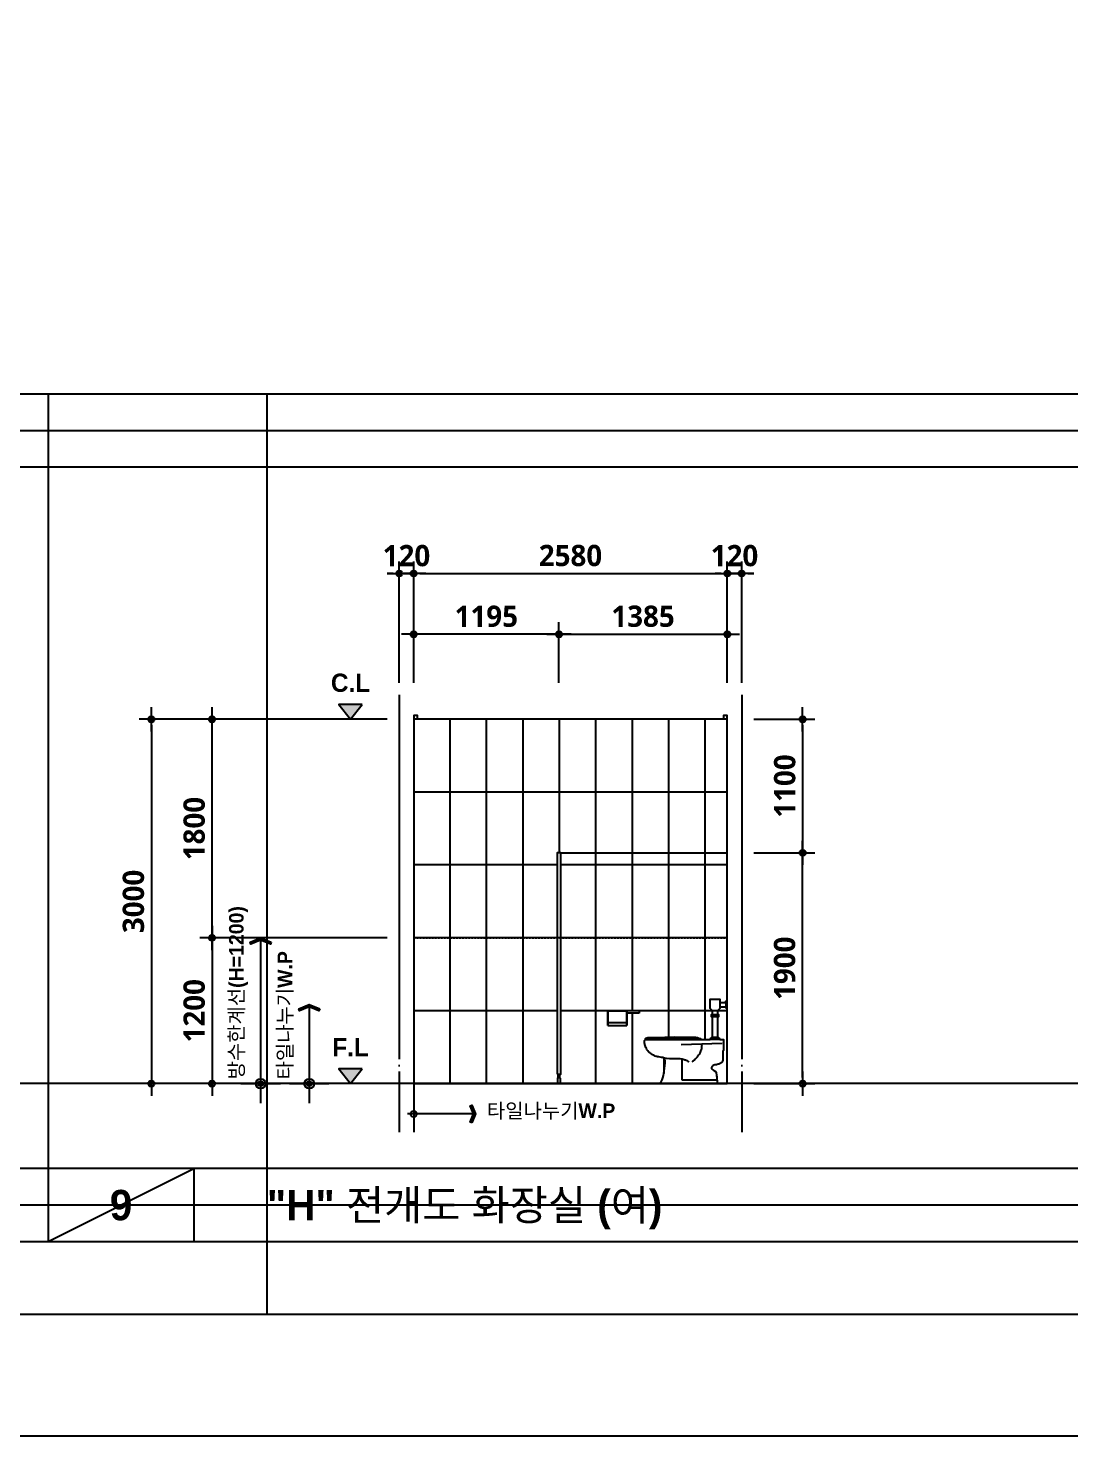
# Model space of a CAD drawing. Header units: millimetres. Extents: x 0 to 336000, y 0 to 30768.
# Drawn here: x 220029 to 228603, y 0 to 11590 of the extents above; entities that cross this region are included whole.
import ezdxf
from ezdxf.enums import TextEntityAlignment as Align

# ---------------------------------------------------------------- set-up
doc = ezdxf.new("R2010")
doc.units = ezdxf.units.MM
doc.header["$LTSCALE"] = 50
doc.linetypes.add('CEN', pattern=[62, 60, -1, 0, -1])
doc.linetypes.add('HID', pattern=[0.5, 0.25, -0.25])
doc.layers.get('Defpoints').update_dxf_attribs({"color": 153})
for name, color, linetype in [('A-ANNO-GRA1', 7, 'Continuous'), ('A-ANNO-SYMB', 7, 'Continuous'), ('A-ANNO-TEXT1', 7, 'Continuous'), ('A-CEN', 1, 'CEN'), ('A-FLOR-TOIL-ELE2', 4, 'Continuous'), ('A-FLOR-TOIL-TILE', 8, 'Continuous'), ('A-ST-AXIS-DIM', 7, 'Continuous'), ('CEN', 1, 'Continuous'), ('DIM', 7, 'Continuous'), ('ELE2', 3, 'Continuous'), ('HID', 7, 'HID')]:
    doc.layers.add(name, color=color, linetype=linetype)
doc.layers.add('G(그리드1)', color=185, linetype='Continuous', plot=False)
doc.layers.add('G(그리드2)', color=235, linetype='Continuous', plot=False)
doc.styles.add('2020음성 1차', font='나눔고딕Bold.ttf')
doc.styles.add('SH_진천_나눔', font='')
doc.styles.get('SH_진천_나눔').set_extended_font_data('NanumGothic', bold=True)
doc.dimstyles.new('SHP 50', dxfattribs={"dimscale": 50, "dimtxt": 3.5, "dimasz": 1, "dimexe": 2, "dimexo": 2, "dimgap": 1, "dimtad": 1, "dimdec": 0, "dimzin": 0, "dimdsep": 46, "dimtxsty": 'SH_진천_나눔', "dimblk": 'DIMDOT', "dimcen": 0.09, "dimclrd": 256, "dimclre": 256, "dimclrt": 3, "dimadec": 0, "dimazin": 1, "dimtfac": 1, "dimtdec": 0, "dimtix": 1, "dimtmove": 2, "dimatfit": 0, "dimldrblk": 'DIMDOT', "dimfxl": 1, "dimtolj": 1, "dimtzin": 0, "dimlwd": -1, "dimlwe": -1, "dimarcsym": 0})

# ---------------------------------------------------------------- blocks, each defined once
blk = doc.blocks.new('DIMDOT')
at = {"color": 0}
blk.add_line((-2, 0), (2, 0), dxfattribs=at)
for radius in [0.5, 0.25]:
    blk.add_circle((0, 0), radius, dxfattribs=at)
blk = doc.blocks.new('*D22451')
at = {"layer": 'A-ST-AXIS-DIM'}
for p, q in [((223083, 6200), (223083, 7200)), ((223203, 6200), (223203, 7200)), ((223033, 7100), (222983, 7100)), ((223203, 7100), (223083, 7100)), ((223253, 7100), (223303, 7100))]:
    blk.add_line(p, q, dxfattribs=at)
at = {"layer": 'Defpoints', "color": 0}
for p in [(223083, 7100), (223083, 6100), (223203, 6100)]:
    blk.add_point(p, dxfattribs=at)
at = {"layer": 'A-ST-AXIS-DIM', "linetype": 'ByBlock', "xscale": 50, "yscale": 50, "zscale": 50}
blk.add_blockref('DIMDOT', (223083, 7100), dxfattribs=at)
at = {"layer": 'A-ST-AXIS-DIM', "linetype": 'ByBlock', "xscale": 50, "yscale": 50, "zscale": 50, "rotation": 180}
blk.add_blockref('DIMDOT', (223203, 7100), dxfattribs=at)
at = {"layer": 'A-ST-AXIS-DIM', "color": 3, "insert": (223143, 7246), "char_height": 175, "attachment_point": 5, "style": 'SH_진천_나눔'}
blk.add_mtext('\\A1;120', dxfattribs=at)
blk = doc.blocks.new('*D22452')
at = {"layer": 'A-ST-AXIS-DIM'}
for p, q in [((223203, 6200), (223203, 7200)), ((225783, 6200), (225783, 7200)), ((223253, 7100), (225733, 7100))]:
    blk.add_line(p, q, dxfattribs=at)
at = {"layer": 'Defpoints', "color": 0}
for p in [(225783, 7100), (223203, 6100), (225783, 6100)]:
    blk.add_point(p, dxfattribs=at)
at = {"layer": 'A-ST-AXIS-DIM', "linetype": 'ByBlock', "xscale": 50, "yscale": 50, "zscale": 50, "rotation": 180}
blk.add_blockref('DIMDOT', (223203, 7100), dxfattribs=at)
at = {"layer": 'A-ST-AXIS-DIM', "linetype": 'ByBlock', "xscale": 50, "yscale": 50, "zscale": 50}
blk.add_blockref('DIMDOT', (225783, 7100), dxfattribs=at)
at = {"layer": 'A-ST-AXIS-DIM', "color": 3, "insert": (224493, 7247), "char_height": 175, "attachment_point": 5, "style": 'SH_진천_나눔'}
blk.add_mtext('\\A1;2580', dxfattribs=at)
blk = doc.blocks.new('*D22453')
at = {"layer": 'A-ST-AXIS-DIM'}
for p, q in [((225783, 6200), (225783, 7200)), ((225903, 6200), (225903, 7200)), ((225733, 7100), (225683, 7100)), ((225783, 7100), (225903, 7100)), ((225953, 7100), (226003, 7100))]:
    blk.add_line(p, q, dxfattribs=at)
at = {"layer": 'Defpoints', "color": 0}
for p in [(225903, 7100), (225783, 6100), (225903, 6100)]:
    blk.add_point(p, dxfattribs=at)
at = {"layer": 'A-ST-AXIS-DIM', "linetype": 'ByBlock', "xscale": 50, "yscale": 50, "zscale": 50}
blk.add_blockref('DIMDOT', (225783, 7100), dxfattribs=at)
at = {"layer": 'A-ST-AXIS-DIM', "linetype": 'ByBlock', "xscale": 50, "yscale": 50, "zscale": 50, "rotation": 180}
blk.add_blockref('DIMDOT', (225903, 7100), dxfattribs=at)
at = {"layer": 'A-ST-AXIS-DIM', "color": 3, "insert": (225843, 7246), "char_height": 175, "attachment_point": 5, "style": 'SH_진천_나눔'}
blk.add_mtext('\\A1;120', dxfattribs=at)
blk = doc.blocks.new('*D22454')
at = {"layer": 'A-ST-AXIS-DIM'}
for p, q in [((222983, 5900), (220943, 5900)), ((221043, 5850), (221043, 2950)), ((222983, 2900), (220943, 2900))]:
    blk.add_line(p, q, dxfattribs=at)
at = {"layer": 'Defpoints', "color": 0}
for p in [(223083, 5900), (221043, 2900), (223083, 2900)]:
    blk.add_point(p, dxfattribs=at)
at = {"layer": 'A-ST-AXIS-DIM', "linetype": 'ByBlock', "xscale": 50, "yscale": 50, "zscale": 50}
for p, rotation in [((221043, 5900), 90), ((221043, 2900), 270)]:
    blk.add_blockref('DIMDOT', p, dxfattribs=dict(at, rotation=rotation))
at = {"layer": 'A-ST-AXIS-DIM', "color": 3, "insert": (220896, 4400), "char_height": 175, "attachment_point": 5, "rotation": 90, "style": 'SH_진천_나눔'}
blk.add_mtext('\\A1;3000', dxfattribs=at)
blk = doc.blocks.new('*D22455')
at = {"layer": 'A-ST-AXIS-DIM'}
for p, q in [((222983, 5900), (221443, 5900)), ((221543, 4150), (221543, 5850)), ((222983, 4100), (221443, 4100))]:
    blk.add_line(p, q, dxfattribs=at)
at = {"layer": 'Defpoints', "color": 0}
for p in [(221543, 5900), (223083, 5900), (223083, 4100)]:
    blk.add_point(p, dxfattribs=at)
at = {"layer": 'A-ST-AXIS-DIM', "linetype": 'ByBlock', "xscale": 50, "yscale": 50, "zscale": 50}
for p, rotation in [((221543, 5900), 90), ((221543, 4100), 270)]:
    blk.add_blockref('DIMDOT', p, dxfattribs=dict(at, rotation=rotation))
at = {"layer": 'A-ST-AXIS-DIM', "color": 3, "insert": (221396, 5000), "char_height": 175, "attachment_point": 5, "rotation": 90, "style": 'SH_진천_나눔'}
blk.add_mtext('\\A1;1800', dxfattribs=at)
blk = doc.blocks.new('*D22456')
at = {"layer": 'A-ST-AXIS-DIM'}
for p, q in [((222983, 4100), (221443, 4100)), ((221543, 4050), (221543, 2950)), ((222983, 2900), (221443, 2900))]:
    blk.add_line(p, q, dxfattribs=at)
at = {"layer": 'Defpoints', "color": 0}
for p in [(223083, 4100), (221543, 2900), (223083, 2900)]:
    blk.add_point(p, dxfattribs=at)
at = {"layer": 'A-ST-AXIS-DIM', "linetype": 'ByBlock', "xscale": 50, "yscale": 50, "zscale": 50}
for p, rotation in [((221543, 4100), 90), ((221543, 2900), 270)]:
    blk.add_blockref('DIMDOT', p, dxfattribs=dict(at, rotation=rotation))
at = {"layer": 'A-ST-AXIS-DIM', "color": 3, "insert": (221396, 3500), "char_height": 175, "attachment_point": 5, "rotation": 90, "style": 'SH_진천_나눔'}
blk.add_mtext('\\A1;1200', dxfattribs=at)
blk = doc.blocks.new('*D22457')
at = {"layer": 'A-ST-AXIS-DIM'}
for p, q in [((226003, 4800), (226503, 4800)), ((226403, 2950), (226403, 4750)), ((226003, 2900), (226503, 2900))]:
    blk.add_line(p, q, dxfattribs=at)
at = {"layer": 'Defpoints', "color": 0}
for p in [(225903, 4800), (226403, 4800), (225903, 2900)]:
    blk.add_point(p, dxfattribs=at)
at = {"layer": 'A-ST-AXIS-DIM', "linetype": 'ByBlock', "xscale": 50, "yscale": 50, "zscale": 50}
for p, rotation in [((226403, 4800), 90), ((226403, 2900), 270)]:
    blk.add_blockref('DIMDOT', p, dxfattribs=dict(at, rotation=rotation))
at = {"layer": 'A-ST-AXIS-DIM', "color": 3, "insert": (226256, 3850), "char_height": 175, "attachment_point": 5, "rotation": 90, "style": 'SH_진천_나눔'}
blk.add_mtext('\\A1;1900', dxfattribs=at)
blk = doc.blocks.new('*D22458')
at = {"layer": 'A-ST-AXIS-DIM'}
for p, q in [((226003, 5900), (226503, 5900)), ((226403, 5850), (226403, 4850)), ((226003, 4800), (226503, 4800))]:
    blk.add_line(p, q, dxfattribs=at)
at = {"layer": 'Defpoints', "color": 0}
for p in [(225903, 5900), (225903, 4800), (226403, 4800)]:
    blk.add_point(p, dxfattribs=at)
at = {"layer": 'A-ST-AXIS-DIM', "linetype": 'ByBlock', "xscale": 50, "yscale": 50, "zscale": 50}
for p, rotation in [((226403, 5900), 90), ((226403, 4800), 270)]:
    blk.add_blockref('DIMDOT', p, dxfattribs=dict(at, rotation=rotation))
at = {"layer": 'A-ST-AXIS-DIM', "color": 3, "insert": (226257, 5350), "char_height": 175, "attachment_point": 5, "rotation": 90, "style": 'SH_진천_나눔'}
blk.add_mtext('\\A1;1100', dxfattribs=at)
blk = doc.blocks.new('*D22459')
at = {"layer": 'A-ST-AXIS-DIM'}
for p, q in [((223203, 6200), (223203, 6700)), ((224398, 6200), (224398, 6700)), ((224348, 6600), (223253, 6600))]:
    blk.add_line(p, q, dxfattribs=at)
at = {"layer": 'Defpoints', "color": 0}
for p in [(223203, 6600), (223203, 6100), (224398, 6100)]:
    blk.add_point(p, dxfattribs=at)
at = {"layer": 'A-ST-AXIS-DIM', "linetype": 'ByBlock', "xscale": 50, "yscale": 50, "zscale": 50, "rotation": 180}
blk.add_blockref('DIMDOT', (223203, 6600), dxfattribs=at)
at = {"layer": 'A-ST-AXIS-DIM', "linetype": 'ByBlock', "xscale": 50, "yscale": 50, "zscale": 50}
blk.add_blockref('DIMDOT', (224398, 6600), dxfattribs=at)
at = {"layer": 'A-ST-AXIS-DIM', "color": 3, "insert": (223800, 6747), "char_height": 175, "attachment_point": 5, "style": 'SH_진천_나눔'}
blk.add_mtext('\\A1;1195', dxfattribs=at)
blk = doc.blocks.new('ARROWX')
blk.add_lwpolyline([(-0.2, -0.5), (-0.293, -0.463), (-0.108, 0), (-0.293, 0.463), (-0.2, 0.5), (0, 0)], close=True)
for points in [[(-0.2, 0.5), (-0.293, 0.463), (0, 0), (-0.108, 0)], [(0, 0), (-0.108, 0), (-0.2, -0.5), (-0.293, -0.463)]]:
    blk.add_solid(points)
blk = doc.blocks.new('Z_DOT')
at = {"layer": 'DIM', "color": 0}
for p, q in [((0, -3), (0, 3)), ((-3, 0), (3, 0))]:
    blk.add_line(p, q, dxfattribs=at)
for radius in [0.75, 0.375]:
    blk.add_circle((0, 0), radius, dxfattribs=at)
blk = doc.blocks.new('*D22460')
at = {"layer": 'A-ST-AXIS-DIM'}
for p, q in [((224398, 6200), (224398, 6700)), ((225783, 6200), (225783, 6700)), ((224448, 6600), (225733, 6600))]:
    blk.add_line(p, q, dxfattribs=at)
at = {"layer": 'Defpoints', "color": 0}
for p in [(225783, 6600), (224398, 6100), (225783, 6100)]:
    blk.add_point(p, dxfattribs=at)
at = {"layer": 'A-ST-AXIS-DIM', "linetype": 'ByBlock', "xscale": 50, "yscale": 50, "zscale": 50, "rotation": 180}
blk.add_blockref('DIMDOT', (224398, 6600), dxfattribs=at)
at = {"layer": 'A-ST-AXIS-DIM', "linetype": 'ByBlock', "xscale": 50, "yscale": 50, "zscale": 50}
blk.add_blockref('DIMDOT', (225783, 6600), dxfattribs=at)
at = {"layer": 'A-ST-AXIS-DIM', "color": 3, "insert": (225090, 6747), "char_height": 175, "attachment_point": 5, "style": 'SH_진천_나눔'}
blk.add_mtext('\\A1;1385', dxfattribs=at)
blk = doc.blocks.new('_CIDOTB')
at = {"color": 0, "linetype": 'ByBlock'}
blk.add_line((2, 0), (-1, 0), dxfattribs=at)
blk.add_circle((0, 0), 0.5, dxfattribs=at)

msp = doc.modelspace()

# ---------------------------------------------------------------- hatches: boundary and pattern name
at = {"layer": 'A-ANNO-SYMB', "transparency": 33554687}
h = msp.add_hatch(color=256, dxfattribs=at)
h.dxf.hatch_style = 1
h.paths.add_polyline_path([(222778.1, 6020.5), (222587.1, 6020.5), (222682.6, 5900)])
h = msp.add_hatch(color=256, dxfattribs=at)
h.dxf.hatch_style = 1
h.paths.add_polyline_path([(222778.1, 3020.5), (222587.1, 3020.5), (222682.6, 2900)])

# ---------------------------------------------------------------- linework, layer by layer
at = {"layer": 'A-ANNO-GRA1'}
for p, q in [((245900, 8575), (211625.2, 8575)), ((220193.9, 8575), (220193.9, 1600)), ((245900, 7975), (211625.2, 7975)), ((245900, 2200), (211625.2, 2200)), ((221393.9, 2200), (221393.9, 1600))]:
    msp.add_line(p, q, dxfattribs=at)
msp.add_lwpolyline([(211625.2, 27100), (211625.2, 1600), (245900, 1600), (245900, 27100)], close=True, dxfattribs=at)
at = {"layer": 'A-ANNO-SYMB'}
for p, q in [((221942.6, 4081.4), (221942.6, 3001.4)), ((222342.6, 3525.4), (222342.6, 3062)), ((223688.7, 2650), (223302.6, 2650))]:
    msp.add_line(p, q, dxfattribs=at)
at = {"layer": 'A-ANNO-SYMB', "transparency": 33554687}
for points in [[(222778.1, 6020.5), (222587.1, 6020.5), (222682.6, 5900)], [(222778.1, 3020.5), (222587.1, 3020.5), (222682.6, 2900)]]:
    msp.add_lwpolyline(points, close=True, dxfattribs=at)
at = {"layer": 'A-CEN'}
for p, q in [((223082.6, 6100), (223082.6, 2500)), ((225902.6, 6100), (225902.6, 2500))]:
    msp.add_line(p, q, dxfattribs=at)
at = {"layer": 'A-FLOR-TOIL-ELE2'}
for p, q in [((224801.6, 3499.1), (224957.6, 3499.1)), ((224801.6, 3499.1), (224801.6, 3379.1)), ((224801.6, 3379.1), (224801.6, 3499.1)), ((225057.6, 3499.1), (224957.6, 3499.1)), ((224957.6, 3499.1), (224957.6, 3379.1)), ((224957.6, 3379.1), (224957.6, 3499.1)), ((225057.6, 3479.1), (224957.6, 3479.1)), ((225057.6, 3499.1), (225057.6, 3479.1)), ((225702.6, 3499.1), (225662.6, 3499.1)), ((225722.6, 3569.1), (225722.6, 3529.1)), ((225772.6, 3569.1), (225772.6, 3529.1)), ((224801.6, 3404.1), (224957.6, 3404.1)), ((224801.6, 3399.1), (224801.6, 3379.1)), ((224801.6, 3379.1), (224957.6, 3379.1)), ((225662.6, 3469.1), (225702.6, 3469.1)), ((225702.6, 3449.1), (225662.6, 3449.1)), ((225712.6, 3274.1), (225652.6, 3274.1)), ((225702.6, 3279.1), (225662.6, 3279.1)), ((225742.6, 3229.1), (225402.6, 3219.1)), ((225262.6, 3109.8), (225262.6, 2984.1)), ((225412.6, 2929.1), (225412.6, 3099.1)), ((225697.6, 2929.1), (225412.6, 2929.1))]:
    msp.add_line(p, q, dxfattribs=at)
for points in [[(224382.6, 2979.1), (224412.6, 2979.1), (224412.6, 4799.1), (224382.6, 4799.1)], [(224402.6, 2949.1), (224392.6, 2949.1), (224392.6, 2979.1), (224402.6, 2979.1)]]:
    msp.add_lwpolyline(points, close=True, dxfattribs=at)
for points in [[(225697.6, 2899.1), (225247.6, 2899.1, -0.5766821), (225239.1, 2913.8, 0.0999378), (225262.6, 2984.1), (225272.6, 3069.1, 0.0164649), (225272.9, 3078.8, 0.0154745), (225272.6, 3089.1, 0.0650559), (225271.5, 3094.6, 0.0347128), (225267.6, 3104.1, 0.1313089), (225262.7, 3109.7, 0.0884774), (225252.6, 3114.1, -0.0055303), (225209.8, 3121.4, -0.0191673), (225197.6, 3124.1, -0.0518299), (225181.4, 3130.2, -0.032539), (225157.6, 3144.1, -0.0479468), (225135.7, 3162.2, -0.0636254), (225122.6, 3179.1, -0.0315973), (225113.1, 3197.8, -0.0383776), (225107.6, 3214.1, -0.0135161), (225104.5, 3227.7, -0.0163211), (225102.6, 3239.1, -0.0330412), (225102, 3247.6, -0.0426563), (225102.6, 3254.1, -0.1549414), (225106.4, 3261.6, -0.1989124), (225112.6, 3264.1), (225367.6, 3264.1), (225642.6, 3264.1), (225647.6, 3274.1), (225652.6, 3274.1), (225652.6, 3279.1), (225662.6, 3279.1), (225662.6, 3449.1), (225652.6, 3449.1), (225652.6, 3469.1), (225662.6, 3469.1), (225662.6, 3499.1), (225642.6, 3519.1), (225642.6, 3594.1), (225722.6, 3594.1), (225722.6, 3569.1), (225772.6, 3569.1), (225772.6, 3579.1), (225782.6, 3584.1)], [(225782.6, 3514.1), (225772.6, 3524.1), (225772.6, 3529.1), (225722.6, 3529.1), (225722.6, 3519.1), (225702.6, 3499.1), (225702.6, 3469.1), (225712.6, 3469.1), (225712.6, 3449.1), (225702.6, 3449.1), (225702.6, 3279.1), (225712.6, 3279.1), (225712.6, 3274.1), (225717.6, 3274.1), (225722.6, 3264.1), (225752.6, 3264.1), (225752.6, 3204.1), (225752.6, 3174.1, -0.4142136), (225750.1, 3171.6, 0.4142136), (225747.6, 3169.1), (225747.6, 3134.1), (225747.6, 3099.1, -0.0954146), (225744.9, 3084.9, -0.1061955), (225737.6, 3074.1, -0.0760075), (225730.2, 3068.9, -0.0280162), (225707.6, 3059.1, -0.0760763), (225681.4, 3053.8, 0.1407596), (225667.6, 3049.1, 0.0445652), (225662.7, 3045.1, 0.0360624), (225657.6, 3039.1, 0.04442), (225653.7, 3032.8, 0.0885716), (225652.6, 3029.1, 0.1444756), (225653.6, 3023.7, 0.1305202), (225657.6, 3019.1), (225672.6, 3009.1), (225687.6, 2999.1, -0.1667819), (225689.1, 2997.2, -0.0297034), (225692.6, 2984.1, -0.0152699), (225693.8, 2976.9, -0.0039741), (225697.6, 2949.1, -0.0315106), (225700.6, 2902.1, -0.4142136), (225697.6, 2899.1)], [(225572.6, 3224.1, 0.0105575), (225572.8, 3214.3, 0.020332), (225572.6, 3209.1, 0.0151462), (225570.1, 3187.4, 0.0245814), (225567.6, 3174.1, 0.0559194), (225561.5, 3157.6, 0.0359211), (225547.6, 3134.1, 0.0278972), (225534.7, 3117.6, 0.0181769), (225512.6, 3094.1, 0.0339544), (225506.3, 3088.8, 0.0166436), (225492.6, 3079.1)], [(225252.6, 3114.1, 0.0497367), (225364.1, 3107.6, -0.0871938), (225427.6, 3099.1, -0.0184175), (225439.3, 3095, -0.015676), (225452.6, 3089.1, -0.0362152), (225458.3, 3085.9, -0.0207883), (225467.6, 3079.1)]]:
    msp.add_lwpolyline(points, format="xyb", dxfattribs=at)
for points in [[(225562.6, 3269.1), (225327.6, 3269.1), (225107.6, 3269.1, 0.6681786), (225107.4, 3269.7, 0.0416159), (225112.6, 3274.1, 0.145358), (225130.7, 3280.4, 0.0123166), (225352.6, 3284.1, 0.0048499), (225521.2, 3281.2, 0.0495317), (225537.6, 3279.1, 0.0388998), (225563, 3271.2, 0.8257928)], [(224397.6, 2899.1), (224387.6, 2899.1), (224387.6, 2944.1, -0.4142136), (224392.6, 2949.1), (224402.6, 2949.1, -0.4142136), (224407.6, 2944.1), (224407.6, 2899.1)]]:
    msp.add_lwpolyline(points, format="xyb", close=True, dxfattribs=at)
msp.add_lwpolyline([(225722.6, 3264.1), (225642.6, 3264.1)], dxfattribs=at)
at = {"layer": 'A-FLOR-TOIL-TILE'}
for p, q in [((225782.6, 5900), (223202.6, 5900)), ((223502.6, 2900), (223502.6, 5900)), ((223802.6, 2900), (223802.6, 5900)), ((224102.6, 2900), (224102.6, 5900)), ((224402.6, 4799.1), (224402.6, 5900)), ((224702.6, 2900), (224702.6, 5900)), ((225002.6, 3499.1), (225002.6, 5900)), ((225302.6, 3282.3), (225302.6, 5900)), ((225602.6, 3264.1), (225602.6, 5900)), ((225782.6, 5300), (223202.6, 5300)), ((224382.6, 4700), (223202.6, 4700)), ((225782.6, 4700), (224412.6, 4700)), ((225782.6, 4100), (223202.6, 4100)), ((224382.6, 3500), (223202.6, 3500)), ((225782.6, 3500), (224412.6, 3500)), ((225002.6, 2900), (225002.6, 3479.1))]:
    msp.add_line(p, q, dxfattribs=at)
at = {"layer": 'CEN'}
msp.add_line((223202.6, 2900), (223202.6, 2500), dxfattribs=at)
at = {"layer": 'Defpoints'}
for points in [[(252000, 0), (252000, 29700), (210000, 29700), (210000, 0)], [(211025.2, 28700), (246500, 28700), (246500, 1000), (211025.2, 1000)]]:
    msp.add_lwpolyline(points, close=True, dxfattribs=at)
at = {"layer": 'ELE2'}
msp.add_lwpolyline([(225782.6, 5900), (225782.6, 5930), (225752.6, 5930), (225752.6, 5900), (223232.6, 5900), (223232.6, 5930), (223202.6, 5930), (223202.6, 5900), (223202.6, 2900), (225782.6, 2900)], close=True, dxfattribs=at)
at = {"layer": 'G(그리드1)'}
msp.add_line((246500, 2900), (211025.2, 2900), dxfattribs=at)
at = {"layer": 'G(그리드2)'}
for p, q in [((221993.9, 8575), (221993.9, 1000)), ((246500, 8275), (211025.2, 8275)), ((220193.9, 1600), (221393.9, 2200)), ((246500, 1900), (211025.2, 1900))]:
    msp.add_line(p, q, dxfattribs=at)
at = {"layer": 'HID', "ltscale": 1000}
msp.add_line((224412.6, 4799.1), (225782.6, 4799.1), dxfattribs=at)
at = {"layer": 'HID'}
msp.add_line((223202.6, 4100), (225782.6, 4100), dxfattribs=at)

# ---------------------------------------------------------------- block references
at = {"layer": 'A-ANNO-SYMB'}
for name, p, xscale, yscale, zscale, rotation in [('ARROWX', (221942.6, 4100), 172.7999999999884, 172.7999999999884, 172.7999999999884, 90), ('ARROWX', (222342.6, 3551.2), 172.7999999999884, 172.7999999999884, 172.7999999999884, 90), ('Z_DOT', (221942.6, 2900), 54, 54, 54, 270), ('Z_DOT', (222342.6, 2900), 54, 54, 54, 270)]:
    msp.add_blockref(name, p, dxfattribs=dict(at, xscale=xscale, yscale=yscale, zscale=zscale, rotation=rotation))
for name, p, xscale, yscale, zscale in [('_CIDOTB', (223202.6, 2650), 50, 50, 50), ('ARROWX', (223710.2, 2650), 144, 144, 144)]:
    msp.add_blockref(name, p, dxfattribs=dict(at, xscale=xscale, yscale=yscale, zscale=zscale))

# ---------------------------------------------------------------- texts
at = {"layer": 'A-ANNO-TEXT1', "style": '2020음성 1차'}
for s, height, p in [('C.L', 150, (222682.6, 6200.5)), ('F.L', 150, (222682.6, 3200.5)), ('9', 250, (220793.9, 1900))]:
    msp.add_text(s, height=height, dxfattribs=at).set_placement(p, align=Align.MIDDLE_CENTER)
for s, p in [('방수한계선(H=1200)', (221802.4, 2934.9)), ('타일나누기W.P', (222202.4, 2934.9))]:
    msp.add_text(s, height=120, rotation=90, dxfattribs=at).set_placement(p)
for s, height, p in [('타일나누기W.P', 120, (223805.5, 2676.4)), ('"H" 전개도 화장실 (여)', 250, (221993.9, 1900))]:
    msp.add_text(s, height=height, dxfattribs=at).set_placement(p, align=Align.MIDDLE_LEFT)

# ---------------------------------------------------------------- dimensions: what is measured, and where the dimension line sits
at = {"layer": 'A-ST-AXIS-DIM'}
for base, p1, p2, picture, middle in [((223082.6, 7100), (223202.6, 6100), (223082.6, 6100), '*D22451', (223142.6, 7246.2)), ((223202.6, 6600), (224397.6, 6100), (223202.6, 6100), '*D22459', (223800.1, 6746.6))]:
    dim = msp.add_linear_dim(base=base, p1=p1, p2=p2, dimstyle='SHP 50', override={"dimtxsty": 'SH_진천_나눔', "dimldrblk": 'DIMDOT'}, dxfattribs=at)
    dim.commit()
    dim.dimension.update_dxf_attribs({"geometry": picture, "text_midpoint": middle})
for base, p1, p2, angle, picture, middle in [((225782.6, 7100), (223202.6, 6100), (225782.6, 6100), 180, '*D22452', (224492.6, 7246.6)), ((225902.6, 7100), (225782.6, 6100), (225902.6, 6100), 180, '*D22453', (225842.6, 7246.2)), ((225782.6, 6600), (224397.6, 6100), (225782.6, 6100), 180, '*D22460', (225090.1, 6746.6)), ((221042.6, 2900), (223082.6, 5900), (223082.6, 2900), 270, '*D22454', (220896, 4400)), ((221542.6, 5900), (223082.6, 4100), (223082.6, 5900), 90, '*D22455', (221396, 5000)), ((226402.6, 4800), (225902.6, 5900), (225902.6, 4800), 270, '*D22458', (226256.6, 5350)), ((226402.6, 4800), (225902.6, 2900), (225902.6, 4800), 90, '*D22457', (226256, 3850)), ((221542.6, 2900), (223082.6, 4100), (223082.6, 2900), 270, '*D22456', (221396.4, 3500))]:
    dim = msp.add_linear_dim(base=base, p1=p1, p2=p2, angle=angle, dimstyle='SHP 50', override={"dimtxsty": 'SH_진천_나눔', "dimldrblk": 'DIMDOT'}, dxfattribs=at)
    dim.commit()
    dim.dimension.update_dxf_attribs({"geometry": picture, "text_midpoint": middle})

doc.saveas('drawing.dxf')
